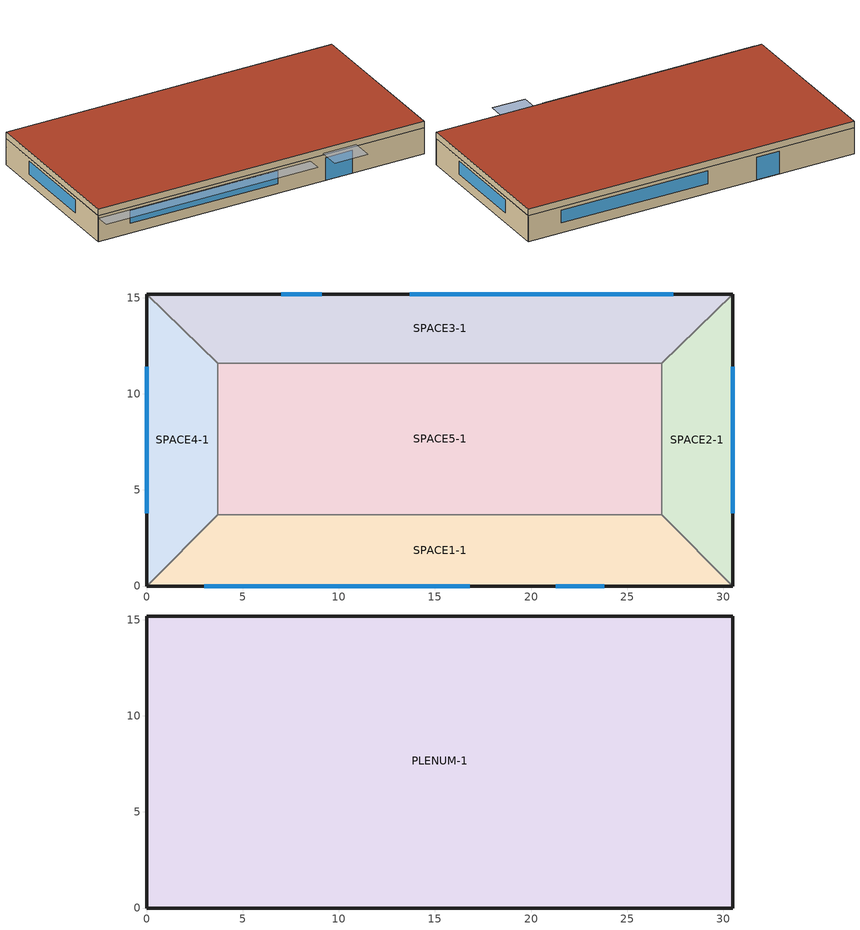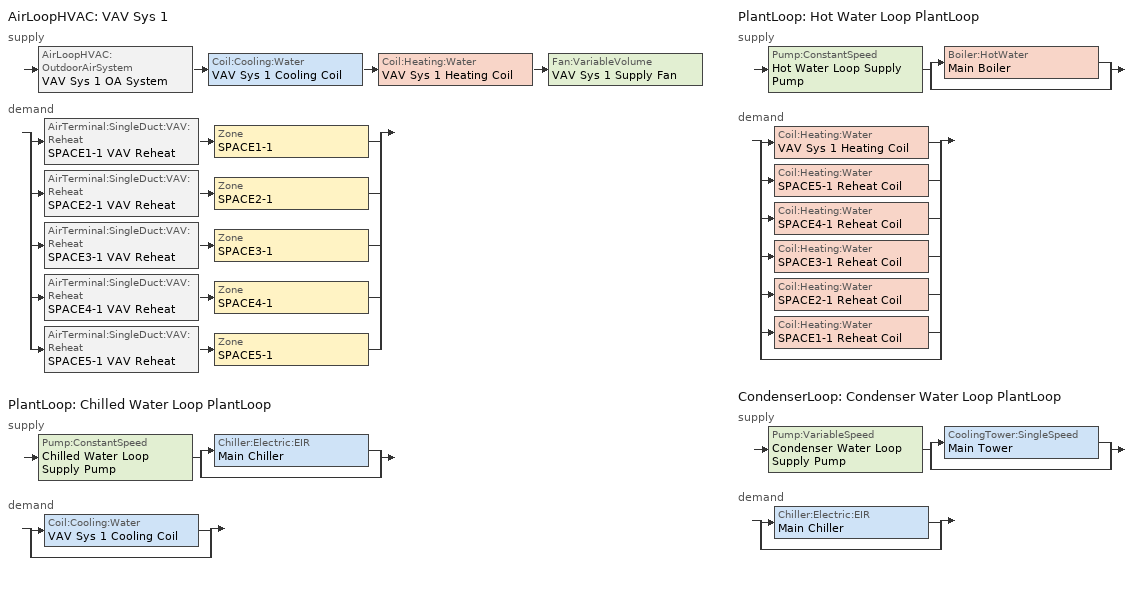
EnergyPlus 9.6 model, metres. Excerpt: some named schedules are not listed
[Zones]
SPACE3-1
 floor ground (FLOOR-SLAB-1): 26.8,11.6 3.7,11.6 0,15.2 30.5,15.2 z0
 wall outside (WALL-1): 30.5,15.2 0,15.2 z0:2.4
 wall to SPACE2-1 (INT-WALL-1): 26.8,11.6 30.5,15.2 z0:2.4
 wall to SPACE4-1 (INT-WALL-1): 0,15.2 3.7,11.6 z0:2.4
 wall to SPACE5-1 (INT-WALL-1): 3.7,11.6 26.8,11.6 z0:2.4
 window (Sgl Grey 3mm): 9.1,15.2 7,15.2 z0:2.1
 window (Dbl Clr 3mm/13mm Air): 27.4,15.2 13.7,15.2 z0.9:2.1
SPACE1-1
 floor ground (FLOOR-SLAB-1): 26.8,3.7 30.5,0 0,0 3.7,3.7 z0
 wall outside (WALL-1): 0,0 30.5,0 z0:2.4
 wall to SPACE2-1 (INT-WALL-1): 30.5,0 26.8,3.7 z0:2.4
 wall to SPACE4-1 (INT-WALL-1): 3.7,3.7 0,0 z0:2.4
 wall to SPACE5-1 (INT-WALL-1): 26.8,3.7 3.7,3.7 z0:2.4
 window (Sgl Grey 3mm): 21.3,0 23.8,0 z0:2.1
 window (Dbl Clr 3mm/13mm Air): 3,0 16.8,0 z0.9:2.1
SPACE2-1
 floor ground (FLOOR-SLAB-1): 26.8,11.6 30.5,15.2 30.5,0 26.8,3.7 z0
 wall outside (WALL-1): 30.5,0 30.5,15.2 z0:2.4
 wall to SPACE5-1 (INT-WALL-1): 26.8,11.6 26.8,3.7 z0:2.4
 window (Dbl Clr 3mm/13mm Air): 30.5,3.8 30.5,11.4 z0.9:2.1
SPACE4-1
 floor ground (FLOOR-SLAB-1): 3.7,3.7 0,0 0,15.2 3.7,11.6 z0
 wall outside (WALL-1): 0,15.2 0,0 z0:2.4
 wall to SPACE5-1 (INT-WALL-1): 3.7,3.7 3.7,11.6 z0:2.4
 window (Dbl Clr 3mm/13mm Air): 0,11.4 0,3.8 z0.9:2.1
SPACE5-1
 floor ground (FLOOR-SLAB-1): 26.8,11.6 26.8,3.7 3.7,3.7 3.7,11.6 z0
PLENUM-1
 floor to SPACE1-1 (CLNG-1): 26.8,3.7 30.5,0 0,0 3.7,3.7 z2.4
 floor to SPACE2-1 (CLNG-1): 26.8,11.6 30.5,15.2 30.5,0 26.8,3.7 z2.4
 floor to SPACE3-1 (CLNG-1): 26.8,11.6 3.7,11.6 0,15.2 30.5,15.2 z2.4
 floor to SPACE4-1 (CLNG-1): 3.7,3.7 0,0 0,15.2 3.7,11.6 z2.4
 floor to SPACE5-1 (CLNG-1): 26.8,11.6 26.8,3.7 3.7,3.7 3.7,11.6 z2.4
 wall outside (WALL-1): 30.5,15.2 0,15.2 0,0 30.5,0 30.5,15.2 z2.4:3
 roof outside (ROOF-1): 0,15.2 0,0 30.5,0 30.5,15.2 z3
shading: 0,-1.3 0,0 19.8,0 19.8,-1.3 z2.2; 21,-2 21,0 24.1,0 24.1,-2 z2.6
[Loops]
AirLoopHVAC 'VAV Sys 1'
 supply: AirLoopHVAC:OutdoorAirSystem 'VAV Sys 1 OA System' > Coil:Cooling:Water 'VAV Sys 1 Cooling Coil' > Coil:Heating:Water 'VAV Sys 1 Heating Coil' > Fan:VariableVolume 'VAV Sys 1 Supply Fan'
 demand: split
  | AirTerminal:SingleDuct:VAV:Reheat 'SPACE1-1 VAV Reheat' > Zone 'SPACE1-1'
  | AirTerminal:SingleDuct:VAV:Reheat 'SPACE2-1 VAV Reheat' > Zone 'SPACE2-1'
  | AirTerminal:SingleDuct:VAV:Reheat 'SPACE3-1 VAV Reheat' > Zone 'SPACE3-1'
  | AirTerminal:SingleDuct:VAV:Reheat 'SPACE4-1 VAV Reheat' > Zone 'SPACE4-1'
  | AirTerminal:SingleDuct:VAV:Reheat 'SPACE5-1 VAV Reheat' > Zone 'SPACE5-1'
PlantLoop 'Chilled Water Loop PlantLoop'
 supply: Pump:ConstantSpeed 'Chilled Water Loop Supply Pump' > split
  | Chiller:Electric:EIR 'Main Chiller'
  | bypass
 demand: split
  | Coil:Cooling:Water 'VAV Sys 1 Cooling Coil'
  | bypass
PlantLoop 'Hot Water Loop PlantLoop'
 supply: Pump:ConstantSpeed 'Hot Water Loop Supply Pump' > split
  | Boiler:HotWater 'Main Boiler'
  | bypass
 demand: split
  | Coil:Heating:Water 'VAV Sys 1 Heating Coil'
  | Coil:Heating:Water 'SPACE5-1 Reheat Coil'
  | Coil:Heating:Water 'SPACE4-1 Reheat Coil'
  | Coil:Heating:Water 'SPACE3-1 Reheat Coil'
  | Coil:Heating:Water 'SPACE2-1 Reheat Coil'
  | Coil:Heating:Water 'SPACE1-1 Reheat Coil'
  | bypass
CondenserLoop 'Condenser Water Loop PlantLoop'
 supply: Pump:VariableSpeed 'Condenser Water Loop Supply Pump' > split
  | CoolingTower:SingleSpeed 'Main Tower'
  | bypass
 demand: split
  | Chiller:Electric:EIR 'Main Chiller'
  | bypass
[Building]
Building: Loads convergence tolerance value=0.04; Maximum number of warmup days=25; Minimum number of warmup days=6; North axis=30; Solar distribution=FullExterior; Temperature convergence tolerance value=0.4; Terrain=City
[Site:GroundTemperature:BuildingSurface]
21.5, 21.4, 21.5, 21.5, 22, 22.9, 23, 23.1, 23.1, 22.2, 21.7, 21.6
[Site:Location]
CHICAGO_IL_USA TMY2-94846: Elevation=190; Latitude=41.78; Longitude=-87.75; Time zone=-6
[SizingPeriod:DesignDay] Barometric pressure=99063; Day of month=21; Daylight saving time indicator=No; Humidity condition type=WetBulb; Rain indicator=No; Snow indicator=No; Solar model indicator=ASHRAEClearSky
Name | Daily dry bulb temperature range | Day type | Maximum dry bulb temperature | Month | Sky clearness | Wetbulb or dewpoint at maximum dry bulb | Wind direction | Wind speed
CHICAGO_IL_USA Annual Cooling 1% Design Conditions DB/MCWB | 10.7 | SummerDesignDay | 31.5 | 7 | 1 | 23 | 230 | 5.3
CHICAGO_IL_USA Annual Heating 99% Design Conditions DB | 0 | WinterDesignDay | -17.3 | 1 | 0 | -17.3 | 270 | 4.9
[Construction]
CLNG-1: MAT-CLNG-1
Dbl Clr 3mm/13mm Air: CLEAR 3MM, AIR 13MM, CLEAR 3MM
FLOOR-SLAB-1: CC03
INT-WALL-1: GP02, AL21, GP02
ROOF-1: RG01, BR01, IN46, WD01
Sgl Grey 3mm: GREY 3MM
WALL-1: WD01, PW03, IN02, GP01
[Material] Thermal absorptance=0.9
Name | Conductivity | Density | Roughness | Solar absorptance | Specific heat | Thickness | Visible absorptance
BR01 | 0.162 | 1121 | VeryRough | 0.7 | 1464 | 0.0095 | 0.7
CC03 | 1.31 | 2243 | MediumRough | 0.65 | 837 | 0.1016 | 0.65
GP01 | 0.16 | 801 | MediumSmooth | 0.75 | 837 | 0.0127 | 0.75
GP02 | 0.16 | 801 | MediumSmooth | 0.75 | 837 | 0.0159 | 0.75
IN02 | 0.043 | 10 | Rough | 0.75 | 837 | 0.0901 | 0.75
IN46 | 0.023 | 24 | VeryRough | 0.5 | 1590 | 0.0762 | 0.5
PW03 | 0.115 | 545 | MediumSmooth | 0.78 | 1213 | 0.0127 | 0.78
RG01 | 1.442 | 881 | Rough | 0.65 | 1674 | 0.0127 | 0.65
WD01 | 0.115 | 513 | MediumSmooth | 0.78 | 1381 | 0.0191 | 0.78
[Material:AirGap]
AL21: Thermal resistance=0.157
[Material:NoMass]
MAT-CLNG-1: Roughness=Rough; Solar absorptance=0.65; Thermal absorptance=0.65; Thermal resistance=0.652259; Visible absorptance=0.65
[WindowMaterial:Gas]
AIR 13MM: Gas type=Air; Thickness=0.0127
[WindowMaterial:Glazing] Back side infrared hemispherical emissivity=0.84; Conductivity=0.9; Front side infrared hemispherical emissivity=0.84; Infrared transmittance at normal incidence=0; Optical data type=SpectralAverage; Thickness=0.003
Name | Back side solar reflectance at normal incidence | Back side visible reflectance at normal incidence | Front side solar reflectance at normal incidence | Front side visible reflectance at normal incidence | Solar transmittance at normal incidence | Visible transmittance at normal incidence
CLEAR 3MM | 0.075 | 0.081 | 0.075 | 0.081 | 0.837 | 0.898
GREY 3MM | 0.061 | 0.061 | 0.061 | 0.061 | 0.626 | 0.611
[AirLoopHVAC]
VAV Sys 1: Design supply air flow rate=Autosize
[AirLoopHVAC:ReturnPlenum]
VAV Sys 1 Return Plenum: Zone=PLENUM-1
[AirTerminal:SingleDuct:VAV:Reheat] Constant minimum air flow fraction=0.3; Damper heating action=Reverse; Maximum air flow rate=Autosize; Maximum hot water or steam flow rate=Autosize; Zone minimum air flow input method=Constant
Name | Reheat coil
SPACE1-1 VAV Reheat | SPACE1-1 Reheat Coil
SPACE2-1 VAV Reheat | SPACE2-1 Reheat Coil
SPACE3-1 VAV Reheat | SPACE3-1 Reheat Coil
SPACE4-1 VAV Reheat | SPACE4-1 Reheat Coil
SPACE5-1 VAV Reheat | SPACE5-1 Reheat Coil
[AvailabilityManager:NightCycle]
VAV Sys 1 Availability: Applicability schedule=HVACTemplate-Always1; Control type=CycleOnAny; Cycling run time=3600; Cycling run time control type=FixedRunTime; Fan schedule=FanAvailSched; Thermostat tolerance=0.2
[Boiler:HotWater]
Main Boiler: Boiler flow mode=ConstantFlow; Design water flow rate=Autosize; Efficiency curve temperature evaluation variable=LeavingBoiler; Fuel type=NaturalGas; Maximum part load ratio=1.1; Minimum part load ratio=0; Nominal capacity=Autosize; Nominal thermal efficiency=0.8; Normalized boiler efficiency curve=Main Boiler Efficiency Curve; Optimum part load ratio=1; Parasitic electric load=0; Sizing factor=1; Water outlet upper temperature limit=100
[Chiller:Electric:EIR]
Main Chiller: Chiller flow mode=ConstantFlow; Condenser type=WaterCooled; Cooling capacity function of temperature curve=Main Chiller RecipCapFT; Design heat recovery water flow rate=0; Electric input to cooling output ratio function of part load ratio curve=Main Chiller RecipEIRFPLR; Electric input to cooling output ratio function of temperature curve=Main Chiller RecipEIRFT; Fraction of compressor electric consumption rejected by condenser=1; Leaving chilled water lower temperature limit=5; Maximum part load ratio=1; Minimum part load ratio=0; Minimum unloading ratio=0.25; Optimum part load ratio=1; Reference capacity=Autosize; Reference chilled water flow rate=Autosize; Reference condenser fluid flow rate=Autosize; Reference cop=3.2; Reference entering condenser fluid temperature=29.4; Reference leaving chilled water temperature=6.67; Sizing factor=1
[Coil:Cooling:Water]
VAV Sys 1 Cooling Coil: Heat exchanger configuration=CrossFlow; Type of analysis=DetailedAnalysis
[Coil:Heating:Water] Performance input method=UFactorTimesAreaAndDesignWaterFlowRate; Rated inlet air temperature=16.6; Rated inlet water temperature=82.2; Rated outlet air temperature=32.2; Rated outlet water temperature=71.1
SPACE1-1 Reheat Coil; SPACE2-1 Reheat Coil; SPACE3-1 Reheat Coil; SPACE4-1 Reheat Coil; SPACE5-1 Reheat Coil; VAV Sys 1 Heating Coil
[CondenserEquipmentList]
Condenser Water Loop All Equipment: Main Tower, CoolingTower:SingleSpeed
[CondenserEquipmentOperationSchemes]
Condenser Water Loop Operation: Control scheme 1=Condenser Water Loop Operation All Hours; Control scheme 1 schedule=HVACTemplate-Always1
[CondenserLoop]
Condenser Water Loop PlantLoop: Condenser equipment operation scheme=Condenser Water Loop Operation; Load distribution scheme=SequentialLoad; Maximum loop flow rate=Autosize; Maximum loop temperature=80; Minimum loop temperature=5
[Controller:OutdoorAir]
VAV Sys 1 OA Controller: Economizer control type=DifferentialDryBulb; Economizer maximum limit dry bulb temperature=19; Economizer minimum limit dry bulb temperature=4; Lockout type=NoLockout; Maximum outdoor air flow rate=Autosize; Minimum limit type=FixedMinimum; Minimum outdoor air flow rate=Autosize; Minimum outdoor air schedule=Min OA Sched
[Controller:WaterCoil] Actuator variable=Flow; Control variable=Temperature; Minimum actuated flow=0
VAV Sys 1 Cooling Coil Controller; VAV Sys 1 Heating Coil Controller
[CoolingTower:SingleSpeed]
Main Tower: Blowdown calculation mode=ConcentrationRatio; Blowdown concentration ratio=3; Capacity control=FanCycling; Design air flow rate=Autosize; Design fan power=Autosize; Design u factor times area value=Autosize; Design water flow rate=Autosize; Drift loss percent=0.008; Evaporation loss mode=SaturatedExit; Free convection regime air flow rate=Autocalculate; Free convection regime u factor times area value=Autocalculate; Performance input method=UFactorTimesAreaAndDesignWaterFlowRate; Sizing factor=1
[DesignSpecification:OutdoorAir] Outdoor air flow per person=0.00944; Outdoor air flow per zone=0; Outdoor air flow per zone floor area=0; Outdoor air method=Flow/Person
SPACE1-1 SZ DSOA; SPACE2-1 SZ DSOA; SPACE3-1 SZ DSOA; SPACE4-1 SZ DSOA; SPACE5-1 SZ DSOA
[DesignSpecification:ZoneAirDistribution]
SPACE1-1 SZ DSZAD; SPACE2-1 SZ DSZAD; SPACE3-1 SZ DSZAD; SPACE4-1 SZ DSZAD; SPACE5-1 SZ DSZAD
[ElectricEquipment] Design level calculation method=EquipmentLevel; Fraction latent=0; Fraction lost=0; Fraction radiant=0.3; Schedule=EQUIP-1
Name | Design level | Zone or zonelist or space or spacelist
SPACE1-1 ElecEq 1 | 1056 | SPACE1-1
SPACE2-1 ElecEq 1 | 456 | SPACE2-1
SPACE3-1 ElecEq 1 | 1056 | SPACE3-1
SPACE4-1 ElecEq 1 | 456 | SPACE4-1
SPACE5-1 ElecEq 1 | 1976 | SPACE5-1
[Fan:VariableVolume]
VAV Sys 1 Supply Fan: Availability schedule=FanAvailSched; Fan power coefficient 1=0.350712; Fan power coefficient 2=0.308505; Fan power coefficient 3=-0.541374; Fan power coefficient 4=0.871988; Fan power coefficient 5=0; Fan power minimum flow fraction=0.25; Fan power minimum flow rate input method=Fraction; Fan total efficiency=0.7; Maximum flow rate=Autosize; Motor efficiency=0.9; Motor in airstream fraction=1; Pressure rise=600
[Lights] Design level calculation method=LightingLevel; End use subcategory=GeneralLights; Fraction radiant=0.59; Fraction replaceable=0; Fraction visible=0.2; Return air fraction=0.2; Schedule=LIGHTS-1
Name | Lighting level | Zone or zonelist or space or spacelist
SPACE1-1 Lights 1 | 1584 | SPACE1-1
SPACE2-1 Lights 1 | 684 | SPACE2-1
SPACE3-1 Lights 1 | 1584 | SPACE3-1
SPACE4-1 Lights 1 | 684 | SPACE4-1
SPACE5-1 Lights 1 | 2964 | SPACE5-1
[People] Activity level schedule=ActSchd; Fraction radiant=0.3; Number of people calculation method=People; Number of people schedule=OCCUPY-1
Name | Number of people | Zone or zonelist or space or spacelist
SPACE1-1 People 1 | 11 | SPACE1-1
SPACE2-1 People 1 | 5 | SPACE2-1
SPACE3-1 People 1 | 11 | SPACE3-1
SPACE4-1 People 1 | 5 | SPACE4-1
SPACE5-1 People 1 | 20 | SPACE5-1
[PlantEquipmentList]
Chilled Water Loop All Equipment: Main Chiller, Chiller:Electric:EIR
Hot Water Loop All Equipment: Main Boiler, Boiler:HotWater
[PlantEquipmentOperation:CoolingLoad] Load range 1 lower limit=0; Load range 1 upper limit=1000000000000000
Name | Range 1 equipment list
Chilled Water Loop Operation All Hours | Chilled Water Loop All Equipment
Condenser Water Loop Operation All Hours | Condenser Water Loop All Equipment
[PlantEquipmentOperation:HeatingLoad]
Hot Water Loop Operation All Hours: Load range 1 lower limit=0; Load range 1 upper limit=1000000000000000; Range 1 equipment list=Hot Water Loop All Equipment
[PlantEquipmentOperationSchemes] Control scheme 1 schedule=HVACTemplate-Always1
Name | Control scheme 1
Chilled Water Loop Operation | Chilled Water Loop Operation All Hours
Hot Water Loop Operation | Hot Water Loop Operation All Hours
[PlantLoop] Load distribution scheme=SequentialLoad; Maximum loop flow rate=Autosize
Name | Maximum loop temperature | Minimum loop temperature | Plant equipment operation scheme
Chilled Water Loop PlantLoop | 98 | 1 | Chilled Water Loop Operation
Hot Water Loop PlantLoop | 100 | 10 | Hot Water Loop Operation
[Pump:ConstantSpeed] Design flow rate=Autosize; Design power consumption=Autosize; Design pump head=179352; Pump control type=Intermittent
Chilled Water Loop Supply Pump; Hot Water Loop Supply Pump
[Pump:VariableSpeed]
Condenser Water Loop Supply Pump: Design maximum flow rate=Autosize; Design minimum flow rate=0; Design power consumption=Autosize; Design pump head=179352; Pump control type=Intermittent; Coefficient 2 of the part load performance curve=0; Coefficient 3 of the part load performance curve=1
[SetpointManager:MixedAir] Control variable=Temperature
Name | Setpoint node or nodelist
VAV Sys 1 Cooling Air Temp Manager | VAV Sys 1 Mixed Air Nodes
VAV Sys 1 Heating Coil Air Temp Manager | VAV Sys 1 Heating Coil Outlet
[SetpointManager:OutdoorAirReset]
Hot Water Loop Temp Manager: Control variable=Temperature; Outdoor high temperature=10; Outdoor low temperature=-6.7; Setpoint at outdoor high temperature=65.6; Setpoint at outdoor low temperature=82.2; Setpoint node or nodelist=Hot Water Loop Supply Setpoint Nodes
[SetpointManager:Scheduled] Control variable=Temperature
Name | Schedule | Setpoint node or nodelist
Chilled Water Loop Temp Manager | HVACTemplate-Always7.22 | Chilled Water Loop Supply Setpoint Nodes
Condenser Water Loop Temp Manager | HVACTemplate-Always29.4 | Condenser Water Loop Supply Setpoint Nodes
VAV Sys 1 Cooling Supply Air Temp Manager | HVACTemplate-Always12.8 | VAV Sys 1 Supply Fan Outlet
VAV Sys 1 Heating Supply Air Temp Manager | HVACTemplate-Always10.0 | VAV Sys 1 Supply Path Inlet
[Sizing:Plant]
Name | Plant or condenser loop | Design loop exit temperature | Loop design temperature difference | Loop type
Chilled Water Loop Sizing Plant | Chilled Water Loop PlantLoop | 7.22 | 6.67 | Cooling
Condenser Water Loop Sizing Plant | Condenser Water Loop PlantLoop | 29.4 | 5.6 | Condenser
Hot Water Loop Sizing Plant | Hot Water Loop PlantLoop | 82 | 11 | Heating
[Sizing:System]
VAV Sys 1 Sizing System: Airloop=VAV Sys 1; Central cooling capacity control method=OnOff; Central cooling design supply air temperature=12.8; Central heating design supply air temperature=10; Central heating maximum system air flow ratio=0.3; Design outdoor air flow rate=Autosize; Heating design capacity method=HeatingDesignCapacity; Precool design humidity ratio=0.008; Precool design temperature=11; Preheat design humidity ratio=0.008; Preheat design temperature=7.2; System outdoor air method=ZoneSum; Type of zone sum to use=NonCoincident; Zone maximum outdoor air fraction=1
[Sizing:Zone] Cooling minimum air flow fraction=0; Heating maximum air flow fraction=0; Zone cooling design supply air humidity ratio=0.008; Zone cooling design supply air temperature=12.8; Zone cooling design supply air temperature difference=11.11; Zone cooling design supply air temperature input method=SupplyAirTemperature; Zone heating design supply air humidity ratio=0.008; Zone heating design supply air temperature=50; Zone heating design supply air temperature input method=SupplyAirTemperature
Name | Zone or zonelist | Design specification outdoor air object | Design specification zone air distribution object
SPACE1-1 Sizing Zone | SPACE1-1 | SPACE1-1 SZ DSOA | SPACE1-1 SZ DSZAD
SPACE2-1 Sizing Zone | SPACE2-1 | SPACE2-1 SZ DSOA | SPACE2-1 SZ DSZAD
SPACE3-1 Sizing Zone | SPACE3-1 | SPACE3-1 SZ DSOA | SPACE3-1 SZ DSZAD
SPACE4-1 Sizing Zone | SPACE4-1 | SPACE4-1 SZ DSOA | SPACE4-1 SZ DSZAD
SPACE5-1 Sizing Zone | SPACE5-1 | SPACE5-1 SZ DSOA | SPACE5-1 SZ DSZAD
[ThermostatSetpoint:DualSetpoint]
All Zones SP Control: Cooling setpoint temperature schedule=Clg-SetP-Sch; Heating setpoint temperature schedule=Htg-SetP-Sch
[Zone] Multiplier=1; Type=1
Name | Ceiling height | Volume
PLENUM-1 | 0.6096 | 283.2
SPACE1-1; SPACE3-1 | 2.4384 | 239.247
SPACE2-1; SPACE4-1 | 2.4384 | 103.311
SPACE5-1 | 2.4384 | 447.683
[ZoneControl:Thermostat] Control 1=All Zones SP Control; Control type schedule=HVACTemplate-Always4
Name | Zone or zonelist
SPACE1-1 Thermostat | SPACE1-1
SPACE2-1 Thermostat | SPACE2-1
SPACE3-1 Thermostat | SPACE3-1
SPACE4-1 Thermostat | SPACE4-1
SPACE5-1 Thermostat | SPACE5-1
[Zone equipment]
SPACE1-1: SPACE1-1 VAV Reheat
SPACE2-1: SPACE2-1 VAV Reheat
SPACE3-1: SPACE3-1 VAV Reheat
SPACE4-1: SPACE4-1 VAV Reheat
SPACE5-1: SPACE5-1 VAV Reheat
[ZoneInfiltration:DesignFlowRate] Constant term coefficient=0; Design flow rate calculation method=Flow/Zone; Schedule=INFIL-SCH; Temperature term coefficient=0; Velocity squared term coefficient=0; Velocity term coefficient=0.2237
Name | Zone or zonelist | Design flow rate
SPACE1-1 Infil 1 | SPACE1-1 | 0.0167
SPACE2-1 Infil 1 | SPACE2-1 | 0.00717
SPACE3-1 Infil 1 | SPACE3-1 | 0.0167
SPACE4-1 Infil 1 | SPACE4-1 | 0.00717
SPACE5-1 Infil 1 | SPACE5-1 | 0.031089
[Curve:Biquadratic] Maximum value of x=10; Maximum value of y=35; Minimum value of x=5; Minimum value of y=24
Name | Coefficient1 constant | Coefficient2 x | Coefficient3 x 2 | Coefficient4 y | Coefficient5 y 2 | Coefficient6 x y
Main Chiller RecipCapFT | 0.507883 | 0.145228 | -0.00625644 | -0.0011178 | -0.0001296 | -0.00028188
Main Chiller RecipEIRFT | 1.03076 | -0.103536 | 0.00710208 | 0.0093186 | 0.00031752 | -0.00104328
[Curve:Quadratic] Maximum value of x=1; Minimum value of x=0
Name | Coefficient1 constant | Coefficient2 x | Coefficient3 x 2
Main Boiler Efficiency Curve | 0.97 | 0.0633 | -0.0333
Main Chiller RecipEIRFPLR | 0.088065 | 1.137742 | -0.225806
[Schedule:Compact]
ActSchd: Through: 12/31, For: AllDays, Until: 24:00, 117.24
EQUIP-1: Through: 12/31, For: WeekDays SummerDesignDay CustomDay1 CustomDay2, Until: 8:00, 0.02, Until: 9:00, 0.4, Until: 14:00, 0.9, Until: 15:00, 0.8, Until: 16:00, 0.7, Until: 18:00, 0.5, Until: 21:00, 0.3, Until: 24:00, 0.02, For: Weekends WinterDesignDay Holiday, Until: 24:00, 0.02
FanAvailSched: Through: 12/31, For: WeekDays CustomDay1 CustomDay2, Until: 7:00, 0, Until: 21:00, 1, Until: 24:00, 0, For: Weekends Holiday, Until: 24:00, 0, For: SummerDesignDay, Until: 24:00, 1, For: WinterDesignDay, Until: 24:00, 1
HVACTemplate-Always1: Through: 12/31, For: AllDays, Until: 24:00, 1
HVACTemplate-Always29.4: Through: 12/31, For: AllDays, Until: 24:00, 29.4
HVACTemplate-Always7.22: Through: 12/31, For: AllDays, Until: 24:00, 7.22
INFIL-SCH: Through: 12/31, For: WeekDays CustomDay1 CustomDay2, Until: 7:00, 1, Until: 21:00, 0, Until: 24:00, 1, For: Weekends Holiday, Until: 24:00, 1, For: SummerDesignDay, Until: 24:00, 1, For: WinterDesignDay, Until: 24:00, 1
LIGHTS-1: Through: 12/31, For: WeekDays SummerDesignDay CustomDay1 CustomDay2, Until: 8:00, 0.05, Until: 9:00, 0.9, Until: 10:00, 0.95, Until: 11:00, 1, Until: 12:00, 0.95, Until: 13:00, 0.8, Until: 14:00, 0.9, Until: 18:00, 1, Until: 19:00, 0.6, Until: 21:00, 0.4, Until: 24:00, 0.05, For: Weekends WinterDesignDay Holiday, Until: 24:00, 0.05
Min OA Sched: Through: 12/31, For: WeekDays CustomDay1 CustomDay2, Until: 8:00, 0, Until: 21:00, 1, Until: 24:00, 0, For: Weekends Holiday, Until: 24:00, 0, For: SummerDesignDay, Until: 24:00, 1, For: WinterDesignDay, Until: 24:00, 1
OCCUPY-1: Through: 12/31, For: WeekDays SummerDesignDay CustomDay1 CustomDay2, Until: 8:00, 0, Until: 11:00, 1, Until: 12:00, 0.8, Until: 13:00, 0.4, Until: 14:00, 0.8, Until: 18:00, 1, Until: 19:00, 0.5, Until: 21:00, 0.1, Until: 24:00, 0, For: Weekends WinterDesignDay Holiday, Until: 24:00, 0
